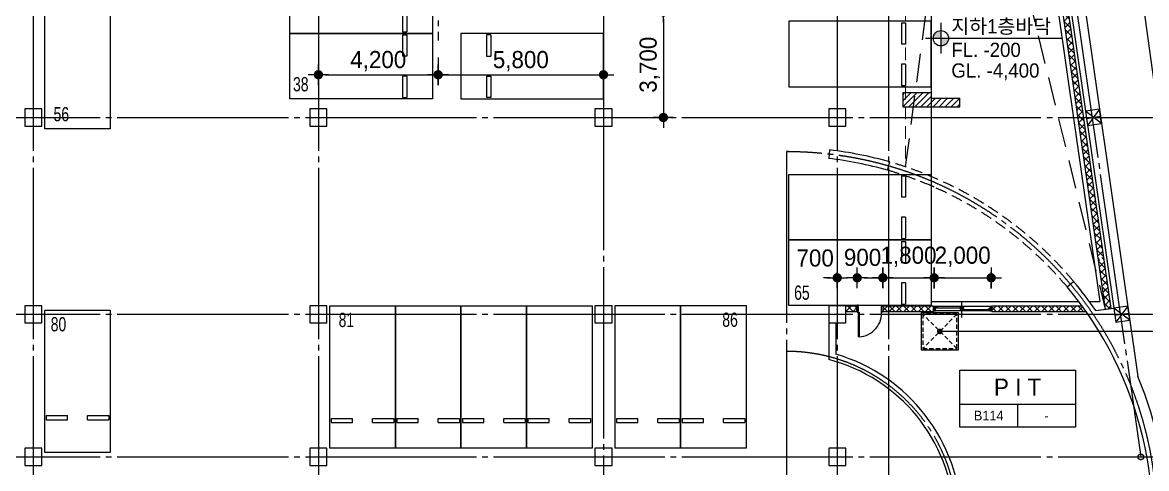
# Model space of a CAD drawing. Extents: x 13827183 to 13983685, y -1862231 to -1752052.
# Drawn here: x 13892080 to 13931509, y -1824785 to -1809145 of the extents above; entities that cross this region are included whole.
import ezdxf
from ezdxf.enums import TextEntityAlignment as Align

# ---------------------------------------------------------------- set-up
doc = ezdxf.new("R2010")
doc.units = 0
doc.header["$LTSCALE"] = 100
doc.header["$MEASUREMENT"] = 0
doc.header["$PDSIZE"] = -10
for name, pattern in [('CEN', [66, 60, -2, 2, -2]), ('HID', [2.3, 1.5, -0.8]), ('HIDD', [6, 4, -2]), ('HIDDEN', [0.375, 0.25, -0.125])]:
    doc.linetypes.add(name, pattern=pattern)
doc.layers.get('0').update_dxf_attribs({"linetype": 'CONTINUOUS'})
doc.layers.get('Defpoints').update_dxf_attribs({"linetype": 'CONTINUOUS'})
for name, color, linetype in [('8', 8, 'CONTINUOUS'), ('CAR', 21, 'CONTINUOUS'), ('CAR-STOP', 5, 'CONTINUOUS'), ('CEN', 1, 'CEN'), ('DIM', 7, 'CONTINUOUS'), ('EL-3', 7, 'CONTINUOUS'), ('HAT', 5, 'CONTINUOUS'), ('LEVEL-1', 4, 'CONTINUOUS'), ('open-tr', 9, 'CONTINUOUS'), ('SYM', 7, 'CONTINUOUS'), ('TEX', 3, 'CONTINUOUS'), ('TEXT', 2, 'CONTINUOUS'), ('TEXT1', 7, 'CONTINUOUS'), ('WA1', 2, 'CONTINUOUS'), ('WA2', 3, 'CONTINUOUS'), ('WALLBR', 3, 'CONTINUOUS'), ('WID', 4, 'CONTINUOUS')]:
    doc.layers.add(name, color=color, linetype=linetype)
doc.layers.add('hidded', color=5, linetype='HIDDEN', lineweight=20)
doc.styles.add('HY울를도M', font='HYWULM.TTF')
doc.styles.add('굴림', font='H2HDRM.TTF')
doc.styles.add('울릉도', font='HYWULM.TTF', dxfattribs={"height": 3})
doc.dimstyles.new('DIM50', dxfattribs={"dimscale": 50, "dimtxt": 3, "dimasz": 1.2, "dimexe": 1, "dimexo": 1, "dimgap": 0.6, "dimtad": 1, "dimdec": 4, "dimzin": 0, "dimdsep": 46, "dimlunit": 6, "dimtxsty": '굴림', "dimblk": 'DOTT', "dimcen": 0.09, "dimadec": 0, "dimazin": 0, "dimtfac": 1, "dimtdec": 4, "dimtofl": 0, "dimtmove": 2, "dimatfit": 2, "dimldrblk": 'DOTT', "dimfxl": 1, "dimtolj": 1, "dimtzin": 0, "dimarcsym": 0})
pattern_1 = [(45, (1315193.02, -3034316.96), (-127.2792206, 127.2792206), []), (135, (1315193.02, -3034316.96), (-127.2792206, -127.2792206), [])]

# ---------------------------------------------------------------- blocks, each defined once
blk = doc.blocks.new('DOTT')
for p, q in [((-1.5, 0), (1.5, 0)), ((0, 1.5), (0, -1.5))]:
    blk.add_line(p, q)
at = {"color": 6, "const_width": 0.68}
blk.add_lwpolyline([(-0.34, 0, 1), (0.34, 0, 1)], format="xyb", close=True, dxfattribs=at)
blk = doc.blocks.new('*D67')
at = {"layer": 'Defpoints', "color": 0, "lineweight": -3}
for p in [(13906660, -1809777), (13912460, -1809777), (13912460, -1810977)]:
    blk.add_point(p, dxfattribs=at)
at = {"layer": 'DIM', "color": 7, "lineweight": -2}
for p, q in [((13906660, -1810377), (13906660, -1811177)), ((13912460, -1810377), (13912460, -1811177)), ((13906900, -1810977), (13912220, -1810977))]:
    blk.add_line(p, q, dxfattribs=at)
at = {"layer": 'DIM', "color": 7, "lineweight": -2, "xscale": 240, "yscale": 240, "zscale": 240, "rotation": 180}
blk.add_blockref('DOTT', (13906660, -1810977), dxfattribs=at)
at = {"layer": 'DIM', "color": 7, "lineweight": -2, "xscale": 240, "yscale": 240, "zscale": 240}
blk.add_blockref('DOTT', (13912460, -1810977), dxfattribs=at)
at = {"layer": 'DIM', "color": 3, "insert": (13909560, -1810500), "char_height": 600, "attachment_point": 5, "style": '굴림'}
blk.add_mtext('\\A1;5,800', dxfattribs=at)
blk = doc.blocks.new('*D68')
at = {"layer": 'Defpoints', "color": 0, "lineweight": -3}
for p in [(13902460, -1809777), (13906660, -1809777), (13906660, -1810977)]:
    blk.add_point(p, dxfattribs=at)
at = {"layer": 'DIM', "color": 7, "lineweight": -2}
for p, q in [((13902460, -1810377), (13902460, -1811177)), ((13906660, -1810377), (13906660, -1811177)), ((13902700, -1810977), (13906420, -1810977))]:
    blk.add_line(p, q, dxfattribs=at)
at = {"layer": 'DIM', "color": 7, "lineweight": -2, "xscale": 240, "yscale": 240, "zscale": 240, "rotation": 180}
blk.add_blockref('DOTT', (13902460, -1810977), dxfattribs=at)
at = {"layer": 'DIM', "color": 7, "lineweight": -2, "xscale": 240, "yscale": 240, "zscale": 240}
blk.add_blockref('DOTT', (13906660, -1810977), dxfattribs=at)
at = {"layer": 'DIM', "color": 3, "insert": (13904560, -1810499), "char_height": 600, "attachment_point": 5, "style": '굴림'}
blk.add_mtext('\\A1;4,200', dxfattribs=at)
blk = doc.blocks.new('*D76')
at = {"layer": 'Defpoints', "color": 0, "lineweight": -3}
for p in [(13913360, -1808777), (13913360, -1812477), (13914560, -1812477)]:
    blk.add_point(p, dxfattribs=at)
at = {"layer": 'DIM', "color": 7, "lineweight": -2}
for p, q in [((13913960, -1808777), (13914760, -1808777)), ((13914560, -1809017), (13914560, -1812237)), ((13913960, -1812477), (13914760, -1812477))]:
    blk.add_line(p, q, dxfattribs=at)
at = {"layer": 'DIM', "color": 7, "lineweight": -2, "xscale": 240, "yscale": 240, "zscale": 240}
for p, rotation in [((13914560, -1808777), 90), ((13914560, -1812477), 270)]:
    blk.add_blockref('DOTT', p, dxfattribs=dict(at, rotation=rotation))
at = {"layer": 'DIM', "color": 3, "insert": (13914082, -1810627), "char_height": 600, "attachment_point": 5, "rotation": 90, "style": '굴림'}
blk.add_mtext('\\A1;3,700', dxfattribs=at)
blk = doc.blocks.new('CAR-STOP')
at = {"layer": 'CAR-STOP', "ltscale": 3}
for p, q in [((50, 3950), (50, 4100)), ((50, 4100), (800, 4100)), ((50, 3950), (800, 3950)), ((800, 4100), (800, 3950)), ((1500, 4100), (2250, 4100)), ((1500, 4100), (1500, 3950)), ((1500, 3950), (2250, 3950)), ((2250, 3950), (2250, 4100))]:
    blk.add_line(p, q, dxfattribs=at)
blk = doc.blocks.new('TT1')
at = {"layer": 'TEXT1'}
for p, q in [((-1013, -600), (1013, -600)), ((0, -600), (0, -1000))]:
    blk.add_line(p, q, dxfattribs=at)
blk.add_lwpolyline([(-1013, 0), (1013, 0), (1013, -1000), (-1013, -1000)], close=True, dxfattribs=at)
blk = doc.blocks.new('*D112')
at = {"layer": 'Defpoints', "color": 0, "lineweight": -3}
for p in [(13926060, -1818098), (13924060, -1819077), (13926060, -1819077)]:
    blk.add_point(p, dxfattribs=at)
at = {"layer": 'TEX', "color": 7, "lineweight": -2}
for p, q in [((13924060, -1818477), (13924060, -1817898)), ((13926060, -1818477), (13926060, -1817898)), ((13924300, -1818098), (13925820, -1818098))]:
    blk.add_line(p, q, dxfattribs=at)
at = {"layer": 'TEX', "color": 7, "lineweight": -2, "xscale": 240, "yscale": 240, "zscale": 240, "rotation": 180}
blk.add_blockref('DOTT', (13924060, -1818098), dxfattribs=at)
at = {"layer": 'TEX', "color": 7, "lineweight": -2, "xscale": 240, "yscale": 240, "zscale": 240}
blk.add_blockref('DOTT', (13926060, -1818098), dxfattribs=at)
at = {"layer": 'TEX', "color": 3, "lineweight": -3, "insert": (13925060, -1817360), "char_height": 600, "attachment_point": 5, "style": '굴림'}
blk.add_mtext('\\A1;2,000', dxfattribs=at)
blk = doc.blocks.new('*D131')
at = {"layer": 'Defpoints', "color": 0, "lineweight": -3}
for p in [(13924060, -1818098), (13924060, -1818838), (13922260, -1819057)]:
    blk.add_point(p, dxfattribs=at)
at = {"layer": 'DIM', "color": 7, "lineweight": -2}
for p, q in [((13922260, -1818457), (13922260, -1817898)), ((13924060, -1818238), (13924060, -1817898)), ((13922500, -1818098), (13923820, -1818098))]:
    blk.add_line(p, q, dxfattribs=at)
at = {"layer": 'DIM', "color": 7, "lineweight": -2, "xscale": 240, "yscale": 240, "zscale": 240, "rotation": 180}
blk.add_blockref('DOTT', (13922260, -1818098), dxfattribs=at)
at = {"layer": 'DIM', "color": 7, "lineweight": -2, "xscale": 240, "yscale": 240, "zscale": 240}
blk.add_blockref('DOTT', (13924060, -1818098), dxfattribs=at)
at = {"layer": 'DIM', "color": 3, "insert": (13923160, -1817361), "char_height": 600, "attachment_point": 5, "style": '굴림'}
blk.add_mtext('\\A1;1,800', dxfattribs=at)
blk = doc.blocks.new('*D132')
at = {"layer": 'Defpoints', "color": 0, "lineweight": -3}
for p in [(13922260, -1818098), (13921360, -1819057), (13922260, -1819057)]:
    blk.add_point(p, dxfattribs=at)
at = {"layer": 'DIM', "color": 7, "lineweight": -2}
for p, q in [((13921360, -1818457), (13921360, -1817898)), ((13922260, -1818457), (13922260, -1817898)), ((13921600, -1818098), (13922020, -1818098))]:
    blk.add_line(p, q, dxfattribs=at)
at = {"layer": 'DIM', "color": 7, "lineweight": -2, "xscale": 240, "yscale": 240, "zscale": 240, "rotation": 180}
blk.add_blockref('DOTT', (13921360, -1818098), dxfattribs=at)
at = {"layer": 'DIM', "color": 7, "lineweight": -2, "xscale": 240, "yscale": 240, "zscale": 240}
blk.add_blockref('DOTT', (13922260, -1818098), dxfattribs=at)
at = {"layer": 'DIM', "color": 3, "insert": (13921548, -1817384), "char_height": 600, "attachment_point": 5, "style": '굴림'}
blk.add_mtext('\\A1;900', dxfattribs=at)
blk = doc.blocks.new('*D133')
at = {"layer": 'Defpoints', "color": 0, "lineweight": -3}
for p in [(13921360, -1818098), (13920660, -1819057), (13921360, -1819057)]:
    blk.add_point(p, dxfattribs=at)
at = {"layer": 'DIM', "color": 7, "lineweight": -2}
for p, q in [((13920660, -1818457), (13920660, -1817898)), ((13921360, -1818457), (13921360, -1817898)), ((13920420, -1818098), (13920180, -1818098)), ((13921600, -1818098), (13921840, -1818098))]:
    blk.add_line(p, q, dxfattribs=at)
at = {"layer": 'DIM', "color": 7, "lineweight": -2, "xscale": 240, "yscale": 240, "zscale": 240}
blk.add_blockref('DOTT', (13920660, -1818098), dxfattribs=at)
at = {"layer": 'DIM', "color": 7, "lineweight": -2, "xscale": 240, "yscale": 240, "zscale": 240, "rotation": 180}
blk.add_blockref('DOTT', (13921360, -1818098), dxfattribs=at)
at = {"layer": 'DIM', "color": 3, "insert": (13919886, -1817407), "char_height": 600, "attachment_point": 5, "style": '굴림'}
blk.add_mtext('\\A1;700', dxfattribs=at)

msp = doc.modelspace()

# ---------------------------------------------------------------- hatches: boundary and pattern name
at = {"layer": 'HAT'}
h = msp.add_hatch(dxfattribs=at)
h.set_pattern_fill('_USER', color=256, scale=180, angle=45, style=0, double=1, pattern_type=0)
h.set_pattern_definition([(45, (13926070.98, -1817499.84), (-127.2792, 127.2792), []), (135, (13926070.98, -1817499.84), (-127.2792, -127.2792), [])])
h.paths.add_polyline_path([(13926167.93485, -1790677.37395), (13926167.64139, -1790677.37395), (13926070.97714, -1791409.30125), (13929817.17405, -1817499.83574), (13929997.49929, -1817348.5249)])
h = msp.add_hatch(dxfattribs=at)
h.set_pattern_fill('_USER', color=256, scale=180, angle=45, style=0, double=1, pattern_type=0)
h.set_pattern_definition([(45, (13090914.87, -2370030.04), (-127.27922, 127.27922), []), (135, (13090914.87, -2370030.04), (-127.27922, -127.27922), [])])
h.paths.add_polyline_path([(13929997.49929, -1817348.5249), (13929817.17405, -1817499.83574), (13930061.43136, -1819200.9753), (13930259.40105, -1819172.54991)])
at = {"layer": 'HAT', "lineweight": -3, "ltscale": 200}
h = msp.add_hatch(dxfattribs=at)
h.set_pattern_fill('_USER,N', color=256, scale=180, angle=45, style=0, double=1, pattern_type=0)
h.set_pattern_definition(pattern_1)
h.paths.add_polyline_path([(13924039.81076, -1819277.2453), (13924039.81076, -1819077.2453), (13922269.80992, -1819077.37395), (13922269.80992, -1819277.37395)])
h = msp.add_hatch(dxfattribs=at)
h.set_pattern_fill('_USER,N', color=256, scale=180, angle=45, style=0, double=1, pattern_type=0)
h.set_pattern_definition(pattern_1)
h.paths.add_polyline_path([(13926079.81076, -1819077.24466), (13926079.81076, -1819277.24463), (13929385.16569, -1819277.37395), (13929241.39763, -1819077.37395)])
at = {"layer": 'LEVEL-1'}
h = msp.add_hatch(color=256, dxfattribs=at)
h.paths.add_polyline_path([(13924297.40454, -1809698.79618), (13924297.40454, -1809429.99887, 0.4142135624), (13924028.60723, -1809698.79618)])
h.paths.add_polyline_path([(13924297.40454, -1809698.79618), (13924297.40454, -1809967.59349, 0.4142135624), (13924566.20185, -1809698.79618)])
at = {"layer": 'SYM'}
h = msp.add_hatch(dxfattribs=at)
h.set_pattern_fill('_USER', color=8, scale=150, angle=45, style=0, pattern_type=0)
h.set_pattern_definition([(45, (13922959.81, -1812102.17), (-106.066, 106.066), [])])
h.paths.add_polyline_path([(13922959.80992, -1811602.16542), (13923959.80992, -1811602.16542), (13923959.80992, -1811802.16542), (13924959.80992, -1811802.16542), (13924959.80992, -1812102.16542), (13922959.80992, -1812102.16542)])

# ---------------------------------------------------------------- linework, layer by layer
at = {"color": 8, "linetype": 'HIDDEN', "ltscale": 40}
for p, q in [((13923059.80992, -1790677.37395), (13930061.43136, -1819200.9753)), ((13923059.80992, -1814209.411), (13926167.33655, -1790679.68219))]:
    msp.add_line(p, q, dxfattribs=at)
at = {"ltscale": 3}
msp.add_line((13934985.54826, -1819977.37395), (13924309.80992, -1819977.37395), dxfattribs=at)
at = {"layer": '8', "color": 0, "linetype": 'HIDD'}
for radius in [13150, 12850]:
    msp.add_arc((13918879.80992, -1826677.37395), radius, 39.999999968, 74.000000065, dxfattribs=at)
at = {"layer": 'CAR', "ltscale": 3}
for points in [[(13906459.80992, -1807227.37395), (13906459.80992, -1809527.37395), (13901459.80992, -1809527.37395), (13901459.80992, -1807227.37395)], [(13895159.80992, -1812877.37395), (13892859.80992, -1812877.37395), (13892859.80992, -1807877.37395), (13895159.80992, -1807877.37395)], [(13918959.80992, -1809102.16542), (13918959.80992, -1811402.16542), (13923959.80992, -1811402.16542), (13923959.80992, -1809102.16542)], [(13906459.80992, -1809527.37395), (13906459.80992, -1811827.37395), (13901459.80992, -1811827.37395), (13901459.80992, -1809527.37395)], [(13907459.80992, -1809527.37395), (13907459.80992, -1811827.37395), (13912459.80992, -1811827.37395), (13912459.80992, -1809527.37395)], [(13918959.80992, -1816770.87095), (13918959.80992, -1814470.87095), (13923959.80992, -1814470.87095), (13923959.80992, -1816770.87095)], [(13918959.80992, -1819070.87095), (13918959.80992, -1816770.87095), (13923959.80992, -1816770.87095), (13923959.80992, -1819070.87095)], [(13895159.80992, -1824227.37395), (13892859.80992, -1824227.37395), (13892859.80992, -1819227.37395), (13895159.80992, -1819227.37395)], [(13905159.80992, -1824077.37395), (13902859.80992, -1824077.37395), (13902859.80992, -1819077.37395), (13905159.80992, -1819077.37395)], [(13907459.80992, -1824077.37395), (13905159.80992, -1824077.37395), (13905159.80992, -1819077.37395), (13907459.80992, -1819077.37395)], [(13909759.80992, -1824077.37395), (13907459.80992, -1824077.37395), (13907459.80992, -1819077.37395), (13909759.80992, -1819077.37395)], [(13912059.80992, -1824077.37395), (13909759.80992, -1824077.37395), (13909759.80992, -1819077.37395), (13912059.80992, -1819077.37395)], [(13915167.45367, -1824070.87095), (13912867.45367, -1824070.87095), (13912867.45367, -1819070.87095), (13915167.45367, -1819070.87095)], [(13917467.45367, -1824070.87095), (13915167.45367, -1824070.87095), (13915167.45367, -1819070.87095), (13917467.45367, -1819070.87095)]]:
    msp.add_lwpolyline(points, close=True, dxfattribs=at)
at = {"layer": 'CEN', "linetype": 'CEN'}
for p, q in [((13892459.80992, -1768045.95467), (13892459.80992, -1852077.37395)), ((13902459.80992, -1768045.95467), (13902459.80992, -1852077.37395)), ((13922459.80992, -1768045.95467), (13922459.80992, -1852077.37395)), ((13924259.80992, -1775277.37395), (13931309.80992, -1824377.37395)), ((13906659.80992, -1789677.37395), (13906659.80992, -1809777.37395)), ((13912459.80992, -1797927.37395), (13912459.80992, -1852077.37395)), ((13842606.80992, -1812477.37395), (13938970.80992, -1812477.37395)), ((13842606.80992, -1819377.37395), (13938970.80992, -1819377.37395)), ((13842606.80992, -1824377.37395), (13938970.80992, -1824377.37395))]:
    msp.add_line(p, q, dxfattribs=at)
at = {"layer": 'CEN', "color": 5}
for p, q in [((13920659.80992, -1768045.95467), (13920659.80992, -1852077.37395)), ((13918879.80992, -1813677.37395), (13918879.80992, -1852077.37395))]:
    msp.add_line(p, q, dxfattribs=at)
at = {"layer": 'CEN'}
msp.add_circle((13931309.80992, -1824377.37395), 100, dxfattribs=at)
at = {"layer": 'CEN', "color": 5}
for centre, radius, start, end in [((13918876.83547, -1826670.82288), 13000, 89.634298623, 90), ((13918876.83547, -1826670.82288), 13000, 89.634298623, 90), ((13918879.80992, -1826677.37395), 13000, 270, 90), ((13918879.80992, -1826677.37395), 13000, 270, 90), ((13918876.83547, -1826670.82288), 12850, 66.21258509, 66.98338576), ((13918879.80992, -1826677.37395), 6000, 270, 90)]:
    msp.add_arc(centre, radius, start, end, dxfattribs=at)
at = {"layer": 'Defpoints'}
for p, q in [((13929933.64037, -1812682.19798), (13929367.65269, -1812258.33722)), ((13929403.18442, -1812505.79933), (13929898.10865, -1812434.73587)), ((13929862.57692, -1812187.27376), (13929438.71615, -1812753.26144)), ((13930924.37357, -1819582.19798), (13930358.38589, -1819158.33722)), ((13930853.31011, -1819087.27376), (13930429.44935, -1819653.26144)), ((13930393.91762, -1819405.79933), (13930888.84184, -1819334.73587))]:
    msp.add_line(p, q, dxfattribs=at)
msp.add_lwpolyline([(13922959.80992, -1811602.16542), (13922959.80992, -1812102.16542), (13922959.80992, -1812102.16542), (13922959.80992, -1812102.16542), (13924959.80992, -1812102.16542), (13924959.80992, -1811802.16542)], dxfattribs=at)
at = {"layer": 'EL-3'}
msp.add_line((13923959.80992, -1790677.37395), (13923959.80992, -1819077.37395), dxfattribs=at)
at = {"layer": 'HAT'}
for p, q in [((13920959.80992, -1819277.37395), (13921159.80992, -1819077.37395)), ((13921214.36836, -1819277.37395), (13921014.36836, -1819077.37395)), ((13921214.36836, -1819277.37395), (13921349.80992, -1819141.93239)), ((13921349.80992, -1819158.25707), (13921268.9268, -1819077.37395)), ((13927910.11805, -1819100.04573), (13927887.44627, -1819077.37395))]:
    msp.add_line(p, q, dxfattribs=at)
at = {"layer": 'hidded', "color": 6, "linetype": 'HID', "ltscale": 3}
msp.add_line((13923059.80992, -1805877.37395), (13923059.80992, -1814209.411), dxfattribs=at)
at = {"layer": 'LEVEL-1'}
for p, q in [((13924297.41886, -1809161.20156), (13924297.41886, -1810236.3908)), ((13923759.80992, -1809698.79618), (13928548.51743, -1809698.79618))]:
    msp.add_line(p, q, dxfattribs=at)
msp.add_circle((13924297.40454, -1809698.79618), 268.79731, dxfattribs=at)
at = {"layer": 'open-tr'}
for p, q in [((13923959.80992, -1818927.37395), (13929129.68796, -1818927.37395)), ((13929503.36864, -1818927.37395), (13929870.60809, -1818927.37395))]:
    msp.add_line(p, q, dxfattribs=at)
msp.add_lwpolyline([(13924378.50015, -1780677.37395), (13925067.70585, -1785477.37395), (13918759.80992, -1785477.37395), (13918759.80992, -1790277.37395), (13921859.80992, -1790277.37395), (13921859.80992, -1790877.37395), (13923059.80992, -1790877.37395), (13923059.80992, -1790277.37395), (13925756.91155, -1790277.37395), (13929870.60809, -1818927.37395)], dxfattribs=at)
at = {"layer": 'SYM', "color": 6, "linetype": 'HID'}
for p, q in [((13924859.80992, -1820577.37395), (13923659.80992, -1819377.37395)), ((13924859.80992, -1819377.37395), (13923659.80992, -1820577.37395))]:
    msp.add_line(p, q, dxfattribs=at)
at = {"layer": 'SYM'}
msp.add_lwpolyline([(13922959.80992, -1811602.16542), (13923959.80992, -1811602.16542), (13923959.80992, -1811802.16542), (13924959.80992, -1811802.16542)], dxfattribs=at)
at = {"layer": 'SYM', "color": 6}
msp.add_lwpolyline([(13923609.80992, -1820627.37395), (13924909.80992, -1820627.37395), (13924909.80992, -1819327.37395), (13923609.80992, -1819327.37395)], close=True, dxfattribs=at)
at = {"layer": 'SYM', "color": 6, "linetype": 'HID'}
msp.add_lwpolyline([(13923659.80992, -1820577.37395), (13924859.80992, -1820577.37395), (13924859.80992, -1819377.37395), (13923659.80992, -1819377.37395)], close=True, dxfattribs=at)
at = {"layer": 'TEX', "lineweight": -3}
msp.add_line((13924109.81076, -1819133.24384), (13924109.81076, -1819157.24384), dxfattribs=at)
msp.add_line((13924109.81076, -1819133.24384), (13924109.81076, -1819157.24384), dxfattribs=at)
msp.add_line((13924109.81076, -1819133.24384), (13924109.81076, -1819157.24384), dxfattribs=at)
at = {"layer": 'TEXT1', "const_width": 100}
msp.add_lwpolyline([(13924259.80992, -1820027.37395, 1), (13924259.80992, -1819927.37395, 1)], format="xyb", close=True, dxfattribs=at)
at = {"layer": 'WA1'}
for p, q in [((13926371.79893, -1771845.72875), (13937359.91367, -1852077.37395)), ((13924505.45281, -1774877.37395), (13931207.45638, -1821553.73923)), ((13926180.07632, -1790058.33722), (13930358.38589, -1819158.33722)), ((13920394.36245, -1813614.8845), (13920359.80992, -1813912.88806)), ((13922421.74994, -1814325.16116), (13922504.44115, -1814036.78265)), ((13928723.48101, -1818417.55316), (13928953.29434, -1818224.71688)), ((13929730.36308, -1819248.51158), (13930358.38589, -1819158.33722)), ((13920359.80992, -1819677.37395), (13920359.80992, -1820966.01684)), ((13920609.80992, -1819677.37395), (13920609.80992, -1820775.71317))]:
    msp.add_line(p, q, dxfattribs=at)
for points in [[(13892759.80992, -1812777.37395), (13892759.80992, -1812177.37395), (13892159.80992, -1812177.37395), (13892159.80992, -1812777.37395)], [(13902759.80992, -1812777.37395), (13902759.80992, -1812177.37395), (13902159.80992, -1812177.37395), (13902159.80992, -1812777.37395)], [(13912759.80992, -1812777.37395), (13912759.80992, -1812177.37395), (13912159.80992, -1812177.37395), (13912159.80992, -1812777.37395)], [(13920959.80992, -1812777.37395), (13920959.80992, -1812177.37395), (13920359.80992, -1812177.37395), (13920359.80992, -1812777.37395)], [(13929933.64037, -1812682.19798), (13929862.57692, -1812187.27376), (13929367.65269, -1812258.33722), (13929438.71615, -1812753.26144)], [(13892759.80992, -1819677.37395), (13892759.80992, -1819077.37395), (13892159.80992, -1819077.37395), (13892159.80992, -1819677.37395)], [(13902759.80992, -1819677.37395), (13902759.80992, -1819077.37395), (13902159.80992, -1819077.37395), (13902159.80992, -1819677.37395)], [(13912759.80992, -1819677.37395), (13912759.80992, -1819077.37395), (13912159.80992, -1819077.37395), (13912159.80992, -1819677.37395)], [(13920959.80992, -1819677.37395), (13920959.80992, -1819077.37395), (13920359.80992, -1819077.37395), (13920359.80992, -1819677.37395)], [(13930924.37357, -1819582.19798), (13930853.31011, -1819087.27376), (13930358.38589, -1819158.33722), (13930429.44935, -1819653.26144)], [(13892759.80992, -1824677.37395), (13892759.80992, -1824077.37395), (13892159.80992, -1824077.37395), (13892159.80992, -1824677.37395)], [(13902759.80992, -1824677.37395), (13902759.80992, -1824077.37395), (13902159.80992, -1824077.37395), (13902159.80992, -1824677.37395)], [(13912759.80992, -1824677.37395), (13912759.80992, -1824077.37395), (13912159.80992, -1824077.37395), (13912159.80992, -1824677.37395)], [(13920959.80992, -1824677.37395), (13920959.80992, -1824077.37395), (13920359.80992, -1824077.37395), (13920359.80992, -1824677.37395)]]:
    msp.add_lwpolyline(points, close=True, dxfattribs=at)
for radius, start, end in [(13150, 74.000000065, 83.386275457), (12850, 74.000000065, 83.386275457), (12850, 293.772922039, 39.999999968), (13150, 34.397604185, 39.999999968), (6150, 289.766543531, 73.662143364), (5900, 290.641434092, 75.472334021), (13350, 294.23542414, 22.568820073)]:
    msp.add_arc((13918879.80992, -1826677.37395), radius, start, end, dxfattribs=at)
at = {"layer": 'WA2'}
for p, q in [((13921349.80992, -1819277.37395), (13921349.80992, -1819077.37395)), ((13922269.80992, -1819277.37395), (13922269.80992, -1819077.37395))]:
    msp.add_line(p, q, dxfattribs=at)
at = {"layer": 'WALLBR'}
for p, q in [((13924508.50082, -1780527.37395), (13930061.43136, -1819200.9753)), ((13924710.55195, -1780527.37395), (13930259.40105, -1819172.54991)), ((13920959.80992, -1819077.37395), (13921349.80992, -1819077.37395)), ((13922269.80992, -1819077.37395), (13924039.81076, -1819077.2453)), ((13924039.81076, -1819277.24384), (13924039.81076, -1819077.24384)), ((13926079.81076, -1819277.24384), (13926079.81076, -1819077.24384)), ((13926079.81076, -1819077.24466), (13929241.39763, -1819077.37395)), ((13920959.80992, -1819277.37395), (13921349.80992, -1819277.37395)), ((13922269.80992, -1819277.37395), (13924039.81076, -1819277.2453)), ((13926079.81076, -1819277.24463), (13929385.16569, -1819277.37395))]:
    msp.add_line(p, q, dxfattribs=at)
at = {"layer": 'WID'}
for p, q in [((13924059.81076, -1819102.24384), (13924109.81076, -1819102.24384)), ((13924109.81076, -1819252.24384), (13924059.81076, -1819252.24384)), ((13926009.81076, -1819102.24384), (13924109.81076, -1819102.24384)), ((13924159.81076, -1819125.24384), (13924109.81076, -1819125.24384)), ((13924159.81076, -1819165.24384), (13924109.81076, -1819165.24384)), ((13926009.81076, -1819252.24384), (13924109.81076, -1819252.24384)), ((13924159.81076, -1819165.24384), (13924159.81076, -1819125.24384)), ((13924159.81076, -1819145.24384), (13924984.81076, -1819145.24384)), ((13924984.81076, -1819145.24384), (13924984.81076, -1819125.24384)), ((13924984.81076, -1819125.24384), (13925034.81076, -1819125.24384)), ((13924984.81076, -1819145.24384), (13924984.81076, -1819175.24384)), ((13924984.81076, -1819175.24384), (13925034.81076, -1819175.24384)), ((13924984.81076, -1819209.24384), (13924984.81076, -1819179.24384)), ((13924984.81076, -1819179.24384), (13925034.81076, -1819179.24384)), ((13924984.81076, -1819209.24384), (13924984.81076, -1819229.24384)), ((13924984.81076, -1819229.24384), (13925034.81076, -1819229.24384)), ((13925034.81076, -1819484.65911), (13925034.81076, -1818927.37395)), ((13925084.81076, -1819125.24384), (13925034.81076, -1819125.24384)), ((13925084.81076, -1819175.24384), (13925034.81076, -1819175.24384)), ((13925084.81076, -1819179.24384), (13925034.81076, -1819179.24384)), ((13925084.81076, -1819229.24384), (13925034.81076, -1819229.24384)), ((13925084.81076, -1819145.24384), (13925084.81076, -1819125.24384)), ((13925084.81076, -1819145.24384), (13925084.81076, -1819175.24384)), ((13925084.81076, -1819209.24384), (13925084.81076, -1819179.24384)), ((13925084.81076, -1819209.24384), (13925084.81076, -1819229.24384)), ((13925084.81076, -1819209.52901), (13925959.81076, -1819209.52901)), ((13925959.81076, -1819209.24384), (13925959.81076, -1819189.24384)), ((13925959.81076, -1819189.24384), (13926009.81076, -1819189.24384)), ((13925959.81076, -1819209.24384), (13925959.81076, -1819229.24384)), ((13925959.81076, -1819229.24384), (13926009.81076, -1819229.24384)), ((13926009.81076, -1819133.24384), (13926009.81076, -1819157.24384)), ((13926009.81076, -1819197.24384), (13926009.81076, -1819221.24384))]:
    msp.add_line(p, q, dxfattribs=at)
for points in [[(13921359.80992, -1819087.37395), (13921359.80992, -1819297.37395), (13921389.80992, -1819297.37395), (13921389.80992, -1819252.37395), (13921404.80992, -1819252.37395), (13921404.80992, -1819102.37395), (13921389.80992, -1819102.37395), (13921389.80992, -1819057.37395), (13921359.80992, -1819057.37395), (13921359.80992, -1819087.37395)], [(13922259.80992, -1819087.37395), (13922259.80992, -1819297.37395), (13922229.80992, -1819297.37395), (13922229.80992, -1819252.37395), (13922214.80992, -1819252.37395), (13922214.80992, -1819102.37395), (13922229.80992, -1819102.37395), (13922229.80992, -1819057.37395), (13922259.80992, -1819057.37395), (13922259.80992, -1819087.37395)], [(13921389.80992, -1819297.37395), (13921424.80992, -1819297.37395), (13921424.80992, -1820166.66964), (13921389.80992, -1820166.66964)], [(13921389.80992, -1819297.37395), (13921389.80992, -1820166.66964)]]:
    msp.add_lwpolyline(points, dxfattribs=at)
for points in [[(13924109.81076, -1819102.24384), (13924059.81076, -1819102.24384), (13924059.81076, -1819252.24384), (13924109.81076, -1819252.24384)], [(13926059.81076, -1819102.24384), (13926009.81076, -1819102.24384), (13926009.81076, -1819252.24384), (13926059.81076, -1819252.24384)]]:
    msp.add_lwpolyline(points, close=True, dxfattribs=at)
msp.add_arc((13921382.06196, -1819331.28433), 836.47834, 272.929358393, 5.41312856, dxfattribs=at)

# ---------------------------------------------------------------- block references
at = {"layer": 'CAR-STOP', "rotation": 270}
for p in [(13901459.80992, -1807227.37395), (13918959.80992, -1809102.16542), (13901459.80992, -1809527.37395), (13918959.80992, -1814470.87095), (13918959.80992, -1816770.87095)]:
    msp.add_blockref('CAR-STOP', p, dxfattribs=at)
at = {"layer": 'CAR-STOP', "xscale": -1}
for p, rotation in [((13912459.80992, -1809527.37395), 90), ((13892859.80992, -1818977.37395), 180), ((13902859.80992, -1819077.37395), 180), ((13905159.80992, -1819077.37395), 180), ((13907459.80992, -1819077.37395), 180), ((13909759.80992, -1819077.37395), 180), ((13912867.45367, -1819077.37395), 180), ((13915167.45367, -1819077.37395), 180)]:
    msp.add_blockref('CAR-STOP', p, dxfattribs=dict(at, rotation=rotation))
at = {"layer": 'TEXT1', "xscale": 2, "yscale": 2, "zscale": 2}
msp.add_blockref('TT1', (13926986.30327, -1821331.07017), dxfattribs=at)

# ---------------------------------------------------------------- texts
at = {"layer": 'TEXT', "style": 'HY울를도M'}
for s, p in [('지하1층바닥', (13924662.83111, -1809528.02135)), ('FL. -200', (13924662.83111, -1810353.9532)), ('GL. -4,400', (13924662.83111, -1811078.6769))]:
    msp.add_text(s, height=500, dxfattribs=at).set_placement(p)
at = {"layer": 'TEXT', "style": 'HY울를도M', "width": 0.75}
for s, p in [('38', (13901569.61846, -1811559.81813)), ('56', (13893169.61846, -1812609.81813)), ('65', (13919147.61846, -1818868.31513)), ('80', (13893069.61846, -1819975.23339)), ('81', (13903169.61846, -1819825.23339)), ('86', (13916627.26222, -1819818.7304))]:
    msp.add_text(s, height=500, dxfattribs=at).set_placement(p)
at = {"layer": 'TEXT1', "style": '울릉도'}
msp.add_text('P I T', height=600, dxfattribs=at).set_placement((13926986.30327, -1822232.65032), align=Align.CENTER)
at = {"layer": 'TEXT1', "color": 2, "style": '울릉도'}
msp.add_text('B114', height=340, dxfattribs=at).set_placement((13925972.80736, -1822930.91017), align=Align.MIDDLE_CENTER)
at = {"layer": 'TEXT1', "style": '울릉도'}
msp.add_text('-', height=340, dxfattribs=at).set_placement((13927999.79918, -1822930.91017), align=Align.MIDDLE_CENTER)

# ---------------------------------------------------------------- dimensions: what is measured, and where the dimension line sits
at = {"layer": 'DIM'}
dim = msp.add_linear_dim(base=(13914559.80992, -1812477.37395), p1=(13913359.80992, -1808777.37395), p2=(13913359.80992, -1812477.37395), angle=90, dimstyle='DIM50', override={"dimscale": 200, "dimexo": 3}, dxfattribs=at)
dim.commit()
dim.dimension.update_dxf_attribs({"geometry": '*D76', "text_midpoint": (13914081.73347, -1810627.37395)})
for base, p1, p2, picture, middle in [((13906659.80992, -1810977.37395), (13902459.80992, -1809777.37395), (13906659.80992, -1809777.37395), '*D68', (13904559.80992, -1810499.2975)), ((13912459.80992, -1810977.37395), (13906659.80992, -1809777.37395), (13912459.80992, -1809777.37395), '*D67', (13909559.80992, -1810500.03733)), ((13924059.81076, -1818098.24384), (13922259.80992, -1819057.37395), (13924059.81076, -1818838.24384), '*D131', (13923159.81034, -1817360.90722))]:
    dim = msp.add_linear_dim(base=base, p1=p1, p2=p2, dimstyle='DIM50', override={"dimscale": 200, "dimexo": 3}, dxfattribs=at)
    dim.commit()
    dim.dimension.update_dxf_attribs({"geometry": picture, "text_midpoint": middle})
for base, p1, p2, picture, middle in [((13921359.80992, -1818098.24384), (13920659.80992, -1819057.37395), (13921359.80992, -1819057.37395), '*D133', (13919886.02394, -1817406.95868)), ((13922259.80992, -1818098.24384), (13921359.80992, -1819057.37395), (13922259.80992, -1819057.37395), '*D132', (13921548.02394, -1817384.21178))]:
    dim = msp.add_linear_dim(base=base, p1=p1, p2=p2, dimstyle='DIM50', override={"dimscale": 200, "dimexo": 3}, dxfattribs=at)
    dim.commit()
    dim.dimension.update_dxf_attribs({"geometry": picture, "text_midpoint": middle, "dimtype": 128})
at = {"layer": 'TEX', "lineweight": -3}
dim = msp.add_linear_dim(base=(13926059.81076, -1818098.24384), p1=(13924059.81076, -1819077.24384), p2=(13926059.81076, -1819077.24384), dimstyle='DIM50', override={"dimscale": 200, "dimexo": 3}, dxfattribs=at)
dim.commit()
dim.dimension.update_dxf_attribs({"geometry": '*D112', "text_midpoint": (13925059.81076, -1817360.1674)})

doc.saveas('drawing.dxf')
